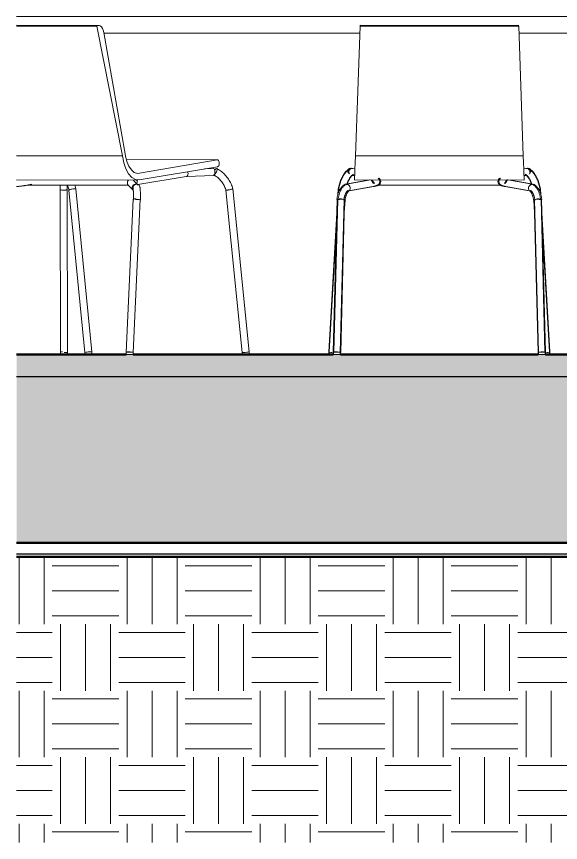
# Model space of a CAD drawing. Header units: inches. Extents: x 121 to 217, y 1396 to 1743.
# Drawn here: x 120.6 to 169.6, y 1396.2 to 1470.7 of the extents above; entities that cross this region are included whole.
import ezdxf

# ---------------------------------------------------------------- set-up
doc = ezdxf.new("R2010")
doc.units = ezdxf.units.IN
doc.header["$MEASUREMENT"] = 0
for name, color, linetype, lineweight in [('A-FLOR', 192, 'Continuous', 13), ('A-FLOR-MCUT', 51, 'Continuous', 25), ('A-FLOR-PATT', 8, 'Continuous', 50), ('C-BLDG-PADS', 91, 'Continuous', 13), ('C-TOPO', 7, 'Continuous', 13), ('I-FURN', 30, 'Continuous', 18)]:
    doc.layers.add(name, color=color, linetype=linetype, lineweight=lineweight)

# ---------------------------------------------------------------- blocks, each defined once
blk = doc.blocks.new('Round Dining1 - Round Dining-5172731-Wall Section K - 2')
at = {"layer": 'I-FURN'}
blk.add_line((200.899, 1469.949), (200.899, 1470.74), dxfattribs=at)
at = {"layer": 'I-FURN', "flags": 128}
for points in [[(120.564, 1470.74), (120.781, 1470.74), (122.911, 1470.74), (125.463, 1470.74), (128.408, 1470.74), (131.709, 1470.74), (135.329, 1470.74), (139.226, 1470.74), (143.354, 1470.74), (147.663, 1470.74), (152.104, 1470.74), (156.626, 1470.74), (161.173, 1470.74), (165.694, 1470.74), (170.136, 1470.74), (174.445, 1470.74), (178.572, 1470.74), (182.469, 1470.74), (186.09, 1470.74), (189.391, 1470.74), (192.335, 1470.74), (194.887, 1470.74), (197.018, 1470.74), (198.701, 1470.74), (199.917, 1470.74), (200.653, 1470.74), (200.899, 1470.74)], [(151.533, 1469.24), (147.663, 1469.24), (143.354, 1469.24), (139.226, 1469.24), (135.329, 1469.24), (131.709, 1469.24), (128.444, 1469.24)], [(188.992, 1469.24), (186.09, 1469.24), (182.469, 1469.24), (178.572, 1469.24), (174.445, 1469.24), (170.136, 1469.24), (165.894, 1469.24)]]:
    blk.add_lwpolyline(points, dxfattribs=at)
blk = doc.blocks.new('Dining Chair Bombito - S-059-3800343-Wall Section K - 2')
at = {"layer": 'I-FURN'}
for p, q in [((125.294, 1455.085), (126.722, 1440.43)), ((127.349, 1440.491), (125.916, 1455.196)), ((127.354, 1440.491), (125.92, 1455.196)), ((126.719, 1440.478), (126.719, 1440.24)), ((126.738, 1440.491), (126.738, 1440.24)), ((127.029, 1440.491), (127.053, 1440.491)), ((127.053, 1440.491), (127.076, 1440.491)), ((127.079, 1440.491), (127.368, 1440.491)), ((127.368, 1440.24), (127.368, 1440.491))]:
    blk.add_line(p, q, dxfattribs=at)
at = {"layer": 'I-FURN', "flags": 128}
for points in [[(125.129, 1455.536), (125.141, 1455.51), (125.178, 1455.425), (125.213, 1455.337), (125.244, 1455.248), (125.273, 1455.158), (125.294, 1455.084)], [(125.916, 1455.196), (125.886, 1455.309), (125.851, 1455.42), (125.813, 1455.529)], [(125.92, 1455.196), (125.889, 1455.309), (125.855, 1455.42), (125.817, 1455.529)]]:
    blk.add_lwpolyline(points, dxfattribs=at)
at = {"layer": 'I-FURN'}
for start_param, end_param in [(0.122424, 0.966206), (2.216819, 3.442173), (1.565598, 2.216819)]:
    blk.add_ellipse((127.035, 1440.46), major_axis=(0.313, 0.031), ratio=0.057163, start_param=start_param, end_param=end_param, dxfattribs=at)
for points in [[(125.415, 1455.137), (125.387, 1455.129), (125.337, 1455.114), (125.295, 1455.094), (125.292, 1455.084), (125.297, 1455.081)], [(125.918, 1455.199), (125.922, 1455.196), (125.924, 1455.192), (125.916, 1455.186)]]:
    blk.add_open_spline(points, degree=3, dxfattribs=at)
blk.add_open_spline([(125.916, 1455.196), (125.916, 1455.197), (125.913, 1455.202), (125.887, 1455.207), (125.819, 1455.206), (125.71, 1455.195), (125.561, 1455.171), (125.458, 1455.148), (125.415, 1455.137)], degree=3, knots=[0.2947318, 0.2947318, 0.2947318, 0.2947318, 0.3333333, 0.4444444, 0.5555556, 0.6666667, 0.8333333, 1, 1, 1, 1], dxfattribs=at)
blk = doc.blocks.new('Dining Chair Bombito - S-059-5170358-Wall Section K - 2')
at = {"layer": 'I-FURN'}
for p, q in [((138.346, 1457.025), (137.535, 1456.992)), ((135.871, 1456.293), (138.372, 1456.396)), ((138.718, 1456.211), (138.734, 1456.197)), ((130.636, 1455.536), (130.669, 1455.498)), ((131.702, 1455.352), (131.705, 1455.331)), ((139.442, 1455.138), (139.461, 1455.079)), ((139.461, 1455.079), (140.928, 1440.429)), ((141.555, 1440.492), (140.082, 1455.2))]:
    blk.add_line(p, q, dxfattribs=at)
at = {"layer": 'I-FURN', "flags": 128}
for points in [[(140.082, 1455.201), (140.047, 1455.315), (140.008, 1455.427), (139.965, 1455.538), (139.918, 1455.647), (139.866, 1455.754), (139.811, 1455.858), (139.752, 1455.96), (139.688, 1456.06), (139.622, 1456.157), (139.551, 1456.251), (139.477, 1456.342), (139.4, 1456.43), (139.319, 1456.514), (139.235, 1456.595), (139.148, 1456.672), (139.058, 1456.746), (138.966, 1456.816), (138.87, 1456.882), (138.773, 1456.943), (138.673, 1457.001), (138.642, 1457.017)], [(121.611, 1455.534), (121.572, 1455.527), (121.531, 1455.52), (121.488, 1455.513), (121.442, 1455.505), (121.395, 1455.498), (121.346, 1455.49), (121.295, 1455.483), (121.243, 1455.475), (121.188, 1455.467), (121.132, 1455.46), (121.075, 1455.452), (121.015, 1455.444), (120.955, 1455.437), (120.893, 1455.429), (120.83, 1455.421), (120.766, 1455.414), (120.715, 1455.408)], [(124.515, 1455.536), (124.515, 1455.519), (124.511, 1455.42), (124.509, 1455.319), (124.507, 1455.216), (124.505, 1455.143)], [(139.186, 1455.677), (139.198, 1455.658), (139.246, 1455.578), (139.291, 1455.495), (139.333, 1455.411)]]:
    blk.add_lwpolyline(points, dxfattribs=at)
at = {"layer": 'I-FURN'}
for centre, major_axis, ratio, start_param, end_param in [((138.359, 1456.711), (-0.013, 0.315), 0.292832, 6.168847, 6.283185), ((138.494, 1456.739), (0.148, 0.278), 0.328869, 0, 0.158323), ((138.359, 1456.711), (-0.013, 0.315), 0.292832, 3.027254, 3.289054), ((124.856, 1440.46), (0.315, 0.001), 0.112374, 0, 0.093328), ((141.241, 1440.46), (0.313, 0.031), 0.052271, 3.141593, 3.245585)]:
    blk.add_ellipse(centre, major_axis=major_axis, ratio=ratio, start_param=start_param, end_param=end_param, dxfattribs=at)
for points in [[(124.505, 1455.143), (124.505, 1455.141), (124.506, 1455.139), (124.507, 1455.137)], [(125.135, 1455.138), (125.135, 1455.14), (125.135, 1455.143), (125.134, 1455.145)], [(139.464, 1455.085), (139.459, 1455.08), (139.46, 1455.077), (139.467, 1455.075)], [(140.078, 1455.195), (140.084, 1455.2), (140.083, 1455.203), (140.076, 1455.204)]]:
    blk.add_open_spline(points, degree=3, dxfattribs=at)
blk = doc.blocks.new('Dining Chair Bombito - S-059-V1-Wall Section K - 2')
at = {"layer": 'I-FURN'}
for p, q in [((165.871, 1469.863), (151.557, 1469.881)), ((151.557, 1469.881), (151.557, 1469.863)), ((165.868, 1469.936), (151.56, 1469.953)), ((166.288, 1458.162), (165.871, 1469.863)), ((166.288, 1458.162), (156.601, 1458.174)), ((151.098, 1457.007), (150.807, 1457.025)), ((166.54, 1457.025), (166.33, 1457.012)), ((150.769, 1456.396), (151.076, 1456.378)), ((153.292, 1456.026), (153.206, 1456.154)), ((164.14, 1456.152), (164.055, 1456.026)), ((166.358, 1456.383), (166.577, 1456.396)), ((152.441, 1456), (150.249, 1455.614)), ((150.359, 1454.994), (152.725, 1455.41)), ((151.063, 1456.007), (166.365, 1455.989)), ((152.552, 1455.996), (152.769, 1455.675)), ((153.208, 1455.536), (164.22, 1455.536)), ((164.578, 1455.675), (164.795, 1455.997)), ((164.621, 1455.41), (166.988, 1454.994)), ((167.097, 1455.614), (164.905, 1456)), ((149.631, 1455.177), (149.611, 1454.835)), ((167.865, 1454.666), (167.836, 1455.177)), ((149.541, 1454.219), (149.183, 1440.448)), ((149.813, 1440.431), (150.171, 1454.203)), ((150.141, 1453.076), (150.203, 1454.15)), ((167.298, 1454.233), (167.657, 1440.431)), ((168.286, 1440.448), (167.928, 1454.249)), ((168.682, 1440.478), (167.959, 1453.041)), ((149.437, 1451.808), (148.787, 1440.478)), ((148.775, 1440.487), (148.775, 1440.24)), ((149.09, 1440.487), (149.095, 1440.487)), ((149.168, 1440.459), (149.168, 1440.24)), ((149.326, 1440.459), (149.734, 1440.459)), ((149.798, 1440.24), (149.326, 1440.24)), ((149.798, 1440.24), (149.798, 1440.459)), ((167.654, 1440.459), (167.654, 1440.24)), ((168.103, 1440.459), (168.284, 1440.459)), ((168.284, 1440.24), (168.103, 1440.24)), ((168.284, 1440.24), (168.284, 1440.459)), ((168.681, 1440.24), (168.681, 1440.491))]:
    blk.add_line(p, q, dxfattribs=at)
at = {"layer": 'I-FURN', "flags": 128}
for points in [[(151.557, 1469.881), (151.56, 1469.941), (151.56, 1469.95)], [(166.365, 1455.998), (166.364, 1456.023), (166.358, 1456.207), (166.346, 1456.538), (166.329, 1456.994), (166.31, 1457.548), (166.288, 1458.162)], [(150.6, 1457.017), (150.53, 1456.96), (150.462, 1456.898), (150.396, 1456.833), (150.333, 1456.764), (150.271, 1456.692), (150.213, 1456.616), (150.156, 1456.537), (150.102, 1456.455), (150.05, 1456.369), (150.001, 1456.281), (149.954, 1456.19), (149.91, 1456.097), (149.868, 1456.001), (149.829, 1455.903), (149.792, 1455.802), (149.758, 1455.7), (149.727, 1455.595), (149.698, 1455.489), (149.672, 1455.381), (149.648, 1455.272), (149.631, 1455.178)], [(166.908, 1456.982), (166.977, 1456.922), (167.044, 1456.859), (167.108, 1456.791)], [(150.986, 1456.519), (150.94, 1456.482), (150.895, 1456.441), (150.85, 1456.396), (150.805, 1456.348), (150.761, 1456.295), (150.718, 1456.24), (150.676, 1456.181), (150.635, 1456.118), (150.595, 1456.052), (150.556, 1455.983), (150.519, 1455.911), (150.483, 1455.836), (150.45, 1455.759), (150.417, 1455.678), (150.402, 1455.636)], [(166.507, 1456.496), (166.553, 1456.456), (166.598, 1456.413), (166.643, 1456.366), (166.688, 1456.315), (166.731, 1456.261), (166.774, 1456.203), (166.816, 1456.142), (166.856, 1456.077), (166.895, 1456.01), (166.933, 1455.939), (166.969, 1455.865), (167.004, 1455.788), (167.037, 1455.709), (167.067, 1455.629)], [(167.108, 1456.791), (167.171, 1456.72), (167.23, 1456.645), (167.288, 1456.567), (167.343, 1456.486), (167.396, 1456.402), (167.446, 1456.315), (167.494, 1456.225), (167.539, 1456.133), (167.582, 1456.038), (167.622, 1455.94), (167.66, 1455.841), (167.695, 1455.739), (167.728, 1455.635), (167.758, 1455.53), (167.785, 1455.422), (167.809, 1455.314), (167.831, 1455.203), (167.836, 1455.178)], [(150.241, 1455.567), (150.196, 1455.535), (150.153, 1455.5), (150.112, 1455.464), (150.072, 1455.425), (150.034, 1455.384), (149.998, 1455.342), (149.963, 1455.297), (149.93, 1455.251), (149.898, 1455.203), (149.868, 1455.154), (149.839, 1455.103), (149.812, 1455.051), (149.786, 1454.998), (149.762, 1454.943), (149.739, 1454.887), (149.717, 1454.83), (149.697, 1454.772), (149.679, 1454.713), (149.662, 1454.653), (149.646, 1454.592), (149.632, 1454.53), (149.619, 1454.468), (149.608, 1454.405), (149.599, 1454.341), (149.59, 1454.277), (149.584, 1454.217)], [(153.347, 1455.859), (153.328, 1455.73), (153.28, 1455.641), (153.231, 1455.587), (153.188, 1455.553), (153.15, 1455.531), (153.116, 1455.514), (153.083, 1455.5), (153.051, 1455.488), (153.019, 1455.477), (152.985, 1455.467), (152.951, 1455.458), (152.914, 1455.449), (152.876, 1455.44), (152.837, 1455.432), (152.795, 1455.423), (152.752, 1455.415), (152.725, 1455.41)], [(153.347, 1455.859), (153.315, 1455.984), (153.307, 1456.001)], [(163.999, 1455.859), (164.031, 1455.984), (164.04, 1456.001)], [(163.999, 1455.859), (164.018, 1455.73), (164.066, 1455.641), (164.116, 1455.587), (164.159, 1455.553), (164.197, 1455.531), (164.231, 1455.514), (164.263, 1455.5), (164.295, 1455.488), (164.328, 1455.477), (164.361, 1455.467), (164.396, 1455.458), (164.432, 1455.449), (164.47, 1455.44), (164.51, 1455.432), (164.551, 1455.423), (164.595, 1455.415), (164.621, 1455.41)], [(167.303, 1455.567), (167.347, 1455.535), (167.39, 1455.5), (167.431, 1455.464), (167.471, 1455.425), (167.509, 1455.384), (167.545, 1455.342), (167.58, 1455.297), (167.614, 1455.251), (167.645, 1455.203), (167.676, 1455.154), (167.704, 1455.103), (167.732, 1455.051), (167.757, 1454.998), (167.782, 1454.943), (167.805, 1454.887), (167.826, 1454.83), (167.846, 1454.772), (167.865, 1454.713), (167.882, 1454.653), (167.897, 1454.592), (167.911, 1454.53), (167.924, 1454.468), (167.935, 1454.405), (167.945, 1454.341), (167.953, 1454.277), (167.959, 1454.217)], [(150.594, 1455.045), (150.577, 1455.033), (150.56, 1455.019), (150.542, 1455.003), (150.523, 1454.985), (150.504, 1454.965), (150.485, 1454.943), (150.466, 1454.918), (150.447, 1454.892), (150.429, 1454.864), (150.41, 1454.834), (150.392, 1454.802), (150.375, 1454.768), (150.357, 1454.733), (150.341, 1454.696), (150.325, 1454.657), (150.31, 1454.617), (150.296, 1454.576), (150.282, 1454.533), (150.27, 1454.489), (150.258, 1454.444), (150.248, 1454.397), (150.238, 1454.35), (150.23, 1454.302), (150.222, 1454.254), (150.216, 1454.205), (150.211, 1454.158)], [(166.949, 1455.045), (166.966, 1455.033), (166.984, 1455.019), (167.002, 1455.003), (167.02, 1454.985), (167.039, 1454.965), (167.058, 1454.943), (167.077, 1454.918), (167.096, 1454.892), (167.115, 1454.864), (167.133, 1454.834), (167.151, 1454.802), (167.169, 1454.768), (167.186, 1454.733), (167.202, 1454.696), (167.218, 1454.657), (167.233, 1454.617), (167.248, 1454.576), (167.261, 1454.533), (167.273, 1454.489), (167.285, 1454.444), (167.296, 1454.397), (167.305, 1454.35), (167.314, 1454.302), (167.321, 1454.254), (167.327, 1454.205), (167.332, 1454.158)]]:
    blk.add_lwpolyline(points, dxfattribs=at)
at = {"layer": 'I-FURN'}
for centre, major_axis, ratio, start_param, end_param in [((150.793, 1456.768), (-0.193, 0.249), 0.72766, 5.31145, 7.354729), ((150.788, 1456.711), (0.019, 0.314), 0.751366, 6.16857, 7.739366), ((166.558, 1456.711), (-0.019, 0.314), 0.751366, 6.07945, 6.397801), ((166.708, 1456.739), (0.2, 0.243), 0.718344, 0, 0.336546), ((166.708, 1456.739), (0.2, 0.243), 0.718344, 5.232754, 6.279951), ((150.793, 1456.768), (-0.193, 0.249), 0.72766, 1.071544, 1.405144), ((150.788, 1456.711), (0.019, 0.314), 0.751366, 1.937145, 1.97978), ((166.708, 1456.739), (0.2, 0.243), 0.718344, 4.374311, 5.232754), ((150.304, 1455.304), (-0.055, 0.31), 0.784125, 0.11962, 0.232846), ((150.304, 1455.304), (-0.055, 0.31), 0.784125, 5.760655, 6.38841), ((150.418, 1455.306), (-0.177, 0.261), 0.763027, 4.234587, 5.723783), ((167.043, 1455.304), (0.055, 0.31), 0.784125, 0.091115, 0.941973), ((167.126, 1455.306), (0.177, 0.261), 0.763027, 6.237389, 7.284586), ((150.418, 1455.306), (-0.177, 0.261), 0.763027, 3.449189, 4.234587), ((149.856, 1454.211), (-0.315, 0.008), 0.129022, 4.042676, 5.251696), ((149.898, 1454.187), (-0.314, 0.029), 0.132081, 3.759158, 4.207435), ((149.898, 1454.187), (-0.314, 0.029), 0.132081, 2.638814, 3.759158), ((167.613, 1454.241), (0.315, 0.008), 0.129022, 1.74923, 1.82334), ((167.613, 1454.241), (0.315, 0.008), 0.129022, 1.123089, 1.744233), ((167.646, 1454.187), (0.314, 0.029), 0.132081, 5.841136, 7.577081), ((149.498, 1440.439), (-0.315, 0.008), 0.129022, 3.353829, 5.971823), ((149.498, 1440.439), (-0.315, 0.008), 0.129022, 2.83023, 3.353829), ((167.971, 1440.439), (0.315, 0.008), 0.129022, 0.049563, 1.137999), ((168.367, 1440.46), (0.314, 0.018), 0.096779, 4.737169, 5.631595), ((168.367, 1440.46), (0.314, 0.018), 0.096779, 5.631595, 6.283185)]:
    blk.add_ellipse(centre, major_axis=major_axis, ratio=ratio, start_param=start_param, end_param=end_param, dxfattribs=at)
blk.add_open_spline([(167.774, 1455.137), (167.752, 1455.129), (167.725, 1455.121), (167.694, 1455.114)], degree=3, dxfattribs=at)
blk.add_open_spline([(167.835, 1455.18), (167.836, 1455.177), (167.834, 1455.164), (167.806, 1455.148), (167.774, 1455.137)], degree=3, knots=[0.7777778, 0.7777778, 0.7777778, 0.7777778, 0.8333333, 1, 1, 1, 1], dxfattribs=at)
blk = doc.blocks.new('Dining Chair Bombito - S-059-V2-Wall Section K - 2')
at = {"layer": 'I-FURN'}
for p, q in [((127.977, 1469.936), (120.574, 1469.946)), ((127.797, 1469.863), (120.574, 1469.874)), ((130.13, 1458.162), (127.797, 1469.863)), ((128.436, 1469.299), (130.396, 1458.162)), ((130.13, 1458.162), (120.574, 1458.176)), ((138.682, 1457.819), (130.479, 1457.831)), ((138.682, 1457.819), (130.479, 1457.831)), ((131.474, 1456.575), (138.682, 1457.819)), ((138.701, 1457.188), (131.622, 1455.998)), ((138.346, 1457.025), (137.535, 1456.992)), ((131.498, 1455.582), (135.885, 1456.294)), ((135.871, 1456.293), (138.372, 1456.396)), ((120.574, 1456.004), (131.506, 1455.989)), ((120.574, 1455.391), (120.715, 1455.408)), ((121.513, 1455.536), (130.64, 1455.536)), ((121.649, 1455.542), (121.959, 1455.603)), ((130.669, 1455.498), (131.086, 1455.081)), ((131.531, 1455.526), (131.114, 1455.943)), ((124.505, 1455.143), (124.542, 1440.459)), ((125.171, 1440.461), (125.135, 1455.139)), ((139.461, 1455.079), (140.928, 1440.429)), ((141.555, 1440.492), (140.082, 1455.2)), ((131.101, 1454.256), (130.462, 1440.454)), ((131.091, 1440.425), (131.73, 1454.227)), ((124.528, 1440.487), (124.528, 1440.24)), ((124.528, 1440.487), (124.709, 1440.487)), ((125.158, 1440.24), (125.158, 1440.487)), ((130.448, 1440.459), (130.448, 1440.24)), ((130.448, 1440.459), (131.031, 1440.459)), ((131.031, 1440.24), (130.448, 1440.24)), ((131.078, 1440.24), (131.031, 1440.24)), ((131.078, 1440.24), (131.078, 1440.459)), ((140.935, 1440.491), (140.935, 1440.24)), ((141.505, 1440.491), (141.518, 1440.491)), ((141.529, 1440.491), (141.565, 1440.491)), ((141.565, 1440.24), (141.565, 1440.491))]:
    blk.add_line(p, q, dxfattribs=at)
at = {"layer": 'I-FURN', "flags": 128}
for points in [[(128.436, 1469.299), (128.388, 1469.495), (128.316, 1469.665), (128.226, 1469.8), (128.123, 1469.891), (128.013, 1469.933), (127.902, 1469.924), (127.797, 1469.863)], [(131.622, 1455.998), (131.287, 1456.023), (130.961, 1456.207), (130.665, 1456.538), (130.418, 1456.994), (130.236, 1457.548), (130.13, 1458.162)], [(131.474, 1456.575), (131.194, 1456.674), (130.931, 1456.899), (130.701, 1457.237), (130.519, 1457.667), (130.396, 1458.162)], [(138.701, 1457.188), (138.74, 1457.197), (138.777, 1457.224), (138.809, 1457.267), (138.833, 1457.324), (138.85, 1457.391), (138.857, 1457.465), (138.855, 1457.541), (138.843, 1457.615), (138.822, 1457.683), (138.794, 1457.74), (138.76, 1457.783), (138.722, 1457.81), (138.682, 1457.819)], [(140.082, 1455.201), (140.047, 1455.315), (140.008, 1455.427), (139.965, 1455.538), (139.918, 1455.647), (139.866, 1455.754), (139.811, 1455.858), (139.752, 1455.96), (139.688, 1456.06), (139.622, 1456.157), (139.551, 1456.251), (139.477, 1456.342), (139.4, 1456.43), (139.319, 1456.514), (139.235, 1456.595), (139.148, 1456.672), (139.058, 1456.746), (138.966, 1456.816), (138.87, 1456.882), (138.773, 1456.943), (138.673, 1457.001), (138.642, 1457.017)], [(138.347, 1456.461), (138.424, 1456.418), (138.5, 1456.371), (138.575, 1456.321), (138.647, 1456.268), (138.718, 1456.211), (138.787, 1456.152), (138.853, 1456.089), (138.917, 1456.024), (138.978, 1455.956), (139.037, 1455.885), (139.094, 1455.812), (139.147, 1455.736), (139.198, 1455.658), (139.246, 1455.578), (139.291, 1455.495), (139.333, 1455.411), (139.371, 1455.325), (139.407, 1455.237), (139.439, 1455.147), (139.461, 1455.079)], [(121.648, 1455.541), (121.611, 1455.534), (121.572, 1455.527), (121.531, 1455.52), (121.488, 1455.513), (121.442, 1455.505), (121.395, 1455.498), (121.346, 1455.49), (121.295, 1455.483), (121.243, 1455.475), (121.188, 1455.467), (121.132, 1455.46), (121.075, 1455.452), (121.015, 1455.444), (120.955, 1455.437), (120.893, 1455.429), (120.83, 1455.421), (120.766, 1455.414), (120.715, 1455.408)], [(124.515, 1455.536), (124.515, 1455.519), (124.511, 1455.42), (124.509, 1455.319), (124.507, 1455.216), (124.505, 1455.143)], [(125.144, 1455.498), (125.141, 1455.402), (125.139, 1455.304), (125.136, 1455.204), (125.135, 1455.138)], [(130.566, 1455.738), (130.586, 1455.854), (130.632, 1455.94), (130.681, 1455.995)], [(130.566, 1455.738), (130.588, 1455.622), (130.635, 1455.537), (130.669, 1455.498)], [(131.079, 1455.26), (131.081, 1455.243), (131.084, 1455.222), (131.086, 1455.199), (131.089, 1455.174), (131.092, 1455.146), (131.094, 1455.116), (131.097, 1455.084), (131.099, 1455.05), (131.102, 1455.014), (131.104, 1454.975), (131.106, 1454.936), (131.108, 1454.894), (131.11, 1454.851), (131.112, 1454.806), (131.114, 1454.76), (131.116, 1454.712), (131.118, 1454.663), (131.119, 1454.613), (131.121, 1454.562), (131.122, 1454.51), (131.123, 1454.457), (131.125, 1454.403), (131.126, 1454.348), (131.126, 1454.293), (131.127, 1454.237), (131.128, 1454.184)], [(131.702, 1455.352), (131.706, 1455.325), (131.709, 1455.297), (131.713, 1455.267), (131.716, 1455.236), (131.719, 1455.203), (131.722, 1455.168), (131.725, 1455.132), (131.728, 1455.094), (131.73, 1455.054), (131.733, 1455.013), (131.735, 1454.97), (131.737, 1454.926), (131.74, 1454.88), (131.742, 1454.833), (131.744, 1454.785), (131.746, 1454.735), (131.747, 1454.684), (131.749, 1454.632), (131.751, 1454.579), (131.752, 1454.525), (131.753, 1454.471), (131.754, 1454.415), (131.755, 1454.359), (131.756, 1454.302), (131.757, 1454.244), (131.758, 1454.19)]]:
    blk.add_lwpolyline(points, dxfattribs=at)
at = {"layer": 'I-FURN'}
for centre, major_axis, ratio, start_param, end_param in [((138.359, 1456.711), (-0.013, 0.315), 0.292832, 4.598051, 6.283185), ((138.494, 1456.739), (0.148, 0.278), 0.328869, 4.870712, 7.635129), ((138.359, 1456.711), (-0.013, 0.315), 0.292832, 3.027254, 3.643984), ((138.494, 1456.739), (0.148, 0.278), 0.328869, 3.561715, 4.870712), ((138.359, 1456.711), (-0.013, 0.315), 0.292832, 4.011238, 4.598051), ((131.308, 1455.304), (0.223, 0.223), 0.988343, 0.448016, 2.369614), ((131.39, 1455.306), (0.312, 0.046), 0.93025, 6.125183, 9.266776), ((131.187, 1455.85), (-0.052, 0.311), 0.818112, 3.910079, 3.997905), ((131.187, 1455.85), (-0.052, 0.311), 0.818112, 4.783344, 5.045132), ((131.187, 1455.85), (-0.052, 0.311), 0.818112, 3.997935, 4.259716), ((131.187, 1455.85), (-0.052, 0.311), 0.818112, 4.521534, 4.783333), ((131.187, 1455.85), (-0.052, 0.311), 0.818112, 4.259734, 4.52153), ((131.308, 1455.304), (0.223, 0.223), 0.988343, 2.369614, 3.155012), ((131.39, 1455.306), (0.312, 0.046), 0.93025, 2.983591, 3.192837), ((131.416, 1454.241), (-0.315, 0.015), 0.123286, 4.854685, 6.367287), ((131.443, 1454.187), (0.315, 0.003), 0.161027, 6.224654, 8.294257), ((131.443, 1454.187), (0.315, 0.003), 0.161027, 5.85273, 6.224654), ((124.856, 1440.46), (0.315, 0.001), 0.112374, 4.730518, 4.890927), ((124.856, 1440.46), (0.315, 0.001), 0.112374, 4.900844, 6.376513), ((130.776, 1440.439), (-0.315, 0.015), 0.123286, 4.017049, 6.105488), ((130.776, 1440.439), (-0.315, 0.015), 0.123286, 3.487494, 3.829216), ((130.776, 1440.439), (-0.315, 0.015), 0.123286, 2.923916, 3.487494), ((141.241, 1440.46), (0.313, 0.031), 0.052271, 3.141593, 5.078181), ((141.241, 1440.46), (0.313, 0.031), 0.052271, 5.078181, 5.729402)]:
    blk.add_ellipse(centre, major_axis=major_axis, ratio=ratio, start_param=start_param, end_param=end_param, dxfattribs=at)
for points, knots in [([(135.885, 1456.294), (135.89, 1456.295), (135.911, 1456.3), (135.947, 1456.318), (135.988, 1456.363), (136.019, 1456.424), (136.038, 1456.498), (136.042, 1456.552), (136.042, 1456.579)], [0.5598632, 0.5598632, 0.5598632, 0.5598632, 0.5833333, 0.6666667, 0.75, 0.8333333, 0.9166667, 1, 1, 1, 1]), ([(140.076, 1455.204), (140.083, 1455.203), (140.085, 1455.195), (140.025, 1455.171), (139.935, 1455.148), (139.885, 1455.137)], [0.5555556, 0.5555556, 0.5555556, 0.5555556, 0.6666667, 0.8333333, 1, 1, 1, 1])]:
    blk.add_open_spline(points, degree=3, knots=knots, dxfattribs=at)
for points in [[(136.042, 1456.579), (136.041, 1456.633), (136.032, 1456.687), (136.015, 1456.736)], [(124.507, 1455.137), (124.506, 1455.139), (124.505, 1455.141), (124.505, 1455.143)], [(125.134, 1455.145), (125.137, 1455.137), (125.131, 1455.122), (125.085, 1455.1), (125.007, 1455.084), (124.906, 1455.074), (124.794, 1455.072), (124.686, 1455.079), (124.594, 1455.094), (124.53, 1455.114), (124.51, 1455.129), (124.507, 1455.137)], [(139.885, 1455.137), (139.851, 1455.129), (139.78, 1455.114), (139.671, 1455.094), (139.574, 1455.079), (139.501, 1455.072), (139.461, 1455.074), (139.459, 1455.08), (139.464, 1455.085)]]:
    blk.add_open_spline(points, degree=3, dxfattribs=at)
blk = doc.blocks.new('Dining Chair Bombito - S-059-V4-Wall Section K - 2')
at = {"layer": 'I-FURN'}
for p, q in [((151.558, 1469.863), (151.14, 1458.162)), ((165.871, 1469.881), (151.558, 1469.863)), ((165.868, 1469.953), (151.56, 1469.936)), ((165.871, 1469.863), (165.871, 1469.881)), ((159.603, 1458.172), (151.14, 1458.162)), ((151.099, 1457.012), (150.889, 1457.025)), ((166.621, 1457.025), (166.33, 1457.007)), ((150.851, 1456.396), (151.076, 1456.383)), ((153.373, 1456.026), (153.287, 1456.154)), ((164.221, 1456.152), (164.136, 1456.026)), ((166.358, 1456.378), (166.659, 1456.396)), ((166.359, 1456.2), (166.358, 1456.225)), ((152.523, 1456), (150.331, 1455.614)), ((150.44, 1454.994), (152.807, 1455.41)), ((151.063, 1455.989), (166.365, 1456.007)), ((152.639, 1455.989), (152.85, 1455.675)), ((153.208, 1455.536), (164.22, 1455.536)), ((164.659, 1455.675), (164.876, 1455.996)), ((164.703, 1455.41), (167.07, 1454.994)), ((167.179, 1455.614), (164.987, 1456)), ((149.592, 1455.177), (149.563, 1454.666)), ((167.817, 1454.835), (167.798, 1455.177)), ((149.5, 1454.249), (149.142, 1440.448)), ((149.772, 1440.431), (150.13, 1454.233)), ((167.226, 1454.15), (167.287, 1453.076)), ((167.257, 1454.203), (167.615, 1440.431)), ((168.245, 1440.448), (167.887, 1454.219)), ((149.469, 1453.041), (148.747, 1440.478)), ((168.641, 1440.478), (167.991, 1451.808)), ((148.747, 1440.491), (148.747, 1440.24)), ((149.144, 1440.459), (149.144, 1440.24)), ((149.144, 1440.459), (149.325, 1440.459)), ((149.325, 1440.24), (149.144, 1440.24)), ((149.774, 1440.24), (149.774, 1440.459)), ((167.63, 1440.459), (167.63, 1440.24)), ((168.102, 1440.24), (167.63, 1440.24)), ((167.694, 1440.459), (168.102, 1440.459)), ((168.26, 1440.24), (168.26, 1440.459)), ((168.654, 1440.24), (168.654, 1440.487))]:
    blk.add_line(p, q, dxfattribs=at)
at = {"layer": 'I-FURN', "flags": 128}
for points in [[(165.868, 1469.95), (165.869, 1469.941), (165.871, 1469.881)], [(151.14, 1458.162), (151.118, 1457.548), (151.099, 1456.994), (151.082, 1456.538), (151.071, 1456.207), (151.064, 1456.023), (151.063, 1455.998)], [(150.52, 1456.982), (150.451, 1456.922), (150.384, 1456.859), (150.32, 1456.791), (150.258, 1456.72), (150.198, 1456.645), (150.14, 1456.567), (150.085, 1456.486), (150.032, 1456.402), (149.982, 1456.315), (149.934, 1456.225), (149.889, 1456.133), (149.846, 1456.038), (149.806, 1455.94), (149.768, 1455.841), (149.733, 1455.739), (149.7, 1455.635), (149.67, 1455.53), (149.643, 1455.422), (149.619, 1455.314), (149.597, 1455.203), (149.592, 1455.178)], [(166.828, 1457.017), (166.898, 1456.96), (166.966, 1456.898), (167.032, 1456.833), (167.096, 1456.764), (167.157, 1456.692), (167.216, 1456.616), (167.272, 1456.537), (167.326, 1456.455), (167.378, 1456.369), (167.427, 1456.281), (167.474, 1456.19), (167.518, 1456.097), (167.56, 1456.001), (167.599, 1455.903), (167.636, 1455.802), (167.67, 1455.7), (167.701, 1455.595), (167.73, 1455.489), (167.756, 1455.381), (167.78, 1455.272), (167.797, 1455.178)], [(150.921, 1456.496), (150.875, 1456.456), (150.83, 1456.413), (150.785, 1456.366), (150.74, 1456.315), (150.697, 1456.261), (150.654, 1456.203), (150.613, 1456.142), (150.572, 1456.077), (150.533, 1456.01), (150.495, 1455.939), (150.459, 1455.865), (150.424, 1455.788), (150.391, 1455.709), (150.361, 1455.629)], [(166.442, 1456.519), (166.488, 1456.482), (166.533, 1456.441), (166.579, 1456.396), (166.623, 1456.348), (166.667, 1456.295), (166.71, 1456.24), (166.752, 1456.181), (166.794, 1456.118), (166.833, 1456.052), (166.872, 1455.983), (166.909, 1455.911), (166.945, 1455.836), (166.979, 1455.759), (167.011, 1455.678), (167.026, 1455.636)], [(150.125, 1455.567), (150.081, 1455.535), (150.038, 1455.5), (149.997, 1455.464), (149.957, 1455.425), (149.919, 1455.384), (149.883, 1455.342), (149.848, 1455.297), (149.815, 1455.251), (149.783, 1455.203), (149.753, 1455.154), (149.724, 1455.103), (149.697, 1455.051), (149.671, 1454.998), (149.646, 1454.943), (149.624, 1454.887), (149.602, 1454.83), (149.582, 1454.772), (149.564, 1454.713), (149.547, 1454.653), (149.531, 1454.592), (149.517, 1454.53), (149.504, 1454.468), (149.493, 1454.405), (149.483, 1454.341), (149.475, 1454.277), (149.469, 1454.217)], [(153.429, 1455.859), (153.41, 1455.73), (153.362, 1455.641), (153.312, 1455.587), (153.269, 1455.553), (153.232, 1455.531), (153.197, 1455.514), (153.165, 1455.5), (153.133, 1455.488), (153.1, 1455.477), (153.067, 1455.467), (153.032, 1455.458), (152.996, 1455.449), (152.958, 1455.44), (152.918, 1455.432), (152.877, 1455.423), (152.833, 1455.415), (152.807, 1455.41)], [(153.429, 1455.859), (153.397, 1455.984), (153.388, 1456.001)], [(164.081, 1455.859), (164.113, 1455.984), (164.121, 1456.001)], [(164.081, 1455.859), (164.1, 1455.73), (164.148, 1455.641), (164.197, 1455.587), (164.241, 1455.553), (164.278, 1455.531), (164.312, 1455.514), (164.345, 1455.5), (164.377, 1455.488), (164.41, 1455.477), (164.443, 1455.467), (164.478, 1455.458), (164.514, 1455.449), (164.552, 1455.44), (164.591, 1455.432), (164.633, 1455.423), (164.676, 1455.415), (164.703, 1455.41)], [(167.187, 1455.567), (167.232, 1455.535), (167.275, 1455.5), (167.316, 1455.464), (167.356, 1455.425), (167.394, 1455.384), (167.43, 1455.342), (167.465, 1455.297), (167.498, 1455.251), (167.53, 1455.203), (167.56, 1455.154), (167.589, 1455.103), (167.616, 1455.051), (167.642, 1454.998), (167.667, 1454.943), (167.689, 1454.887), (167.711, 1454.83), (167.731, 1454.772), (167.749, 1454.713), (167.766, 1454.653), (167.782, 1454.592), (167.796, 1454.53), (167.809, 1454.468), (167.82, 1454.405), (167.83, 1454.341), (167.838, 1454.277), (167.844, 1454.217)], [(150.479, 1455.045), (150.462, 1455.033), (150.444, 1455.019), (150.426, 1455.003), (150.408, 1454.985), (150.389, 1454.965), (150.37, 1454.943), (150.351, 1454.918), (150.332, 1454.892), (150.314, 1454.864), (150.295, 1454.834), (150.277, 1454.802), (150.259, 1454.768), (150.242, 1454.733), (150.226, 1454.696), (150.21, 1454.657), (150.195, 1454.617), (150.181, 1454.576), (150.167, 1454.533), (150.155, 1454.489), (150.143, 1454.444), (150.133, 1454.397), (150.123, 1454.35), (150.115, 1454.302), (150.107, 1454.254), (150.101, 1454.205), (150.096, 1454.158)], [(166.834, 1455.045), (166.851, 1455.033), (166.868, 1455.019), (166.887, 1455.003), (166.905, 1454.985), (166.924, 1454.965), (166.943, 1454.943), (166.962, 1454.918), (166.981, 1454.892), (166.999, 1454.864), (167.018, 1454.834), (167.036, 1454.802), (167.054, 1454.768), (167.071, 1454.733), (167.087, 1454.696), (167.103, 1454.657), (167.118, 1454.617), (167.132, 1454.576), (167.146, 1454.533), (167.158, 1454.489), (167.17, 1454.444), (167.18, 1454.397), (167.19, 1454.35), (167.198, 1454.302), (167.206, 1454.254), (167.212, 1454.205), (167.217, 1454.158)]]:
    blk.add_lwpolyline(points, dxfattribs=at)
at = {"layer": 'I-FURN'}
for centre, major_axis, ratio, start_param, end_param in [((150.721, 1456.739), (-0.2, 0.243), 0.718344, 0.003234, 1.050431), ((150.721, 1456.739), (-0.2, 0.243), 0.718344, 5.921822, 6.283185), ((150.87, 1456.711), (0.019, 0.314), 0.751366, 6.16857, 6.48692), ((166.635, 1456.768), (0.193, 0.249), 0.72766, 5.211642, 7.254921), ((166.64, 1456.711), (-0.019, 0.314), 0.751366, 4.827004, 6.397801), ((150.721, 1456.739), (-0.2, 0.243), 0.718344, 1.050431, 1.83583), ((166.635, 1456.768), (0.193, 0.249), 0.72766, 4.878041, 5.211642), ((166.64, 1456.711), (-0.019, 0.314), 0.751366, 4.303405, 4.34604), ((150.302, 1455.306), (-0.177, 0.261), 0.763027, 5.281784, 6.328982), ((150.386, 1455.304), (-0.055, 0.31), 0.784125, 5.341212, 6.19207), ((167.011, 1455.306), (0.177, 0.261), 0.763027, 0.559403, 2.048599), ((167.124, 1455.304), (0.055, 0.31), 0.784125, 6.050339, 6.805716), ((167.011, 1455.306), (0.177, 0.261), 0.763027, 2.048599, 2.833997), ((149.782, 1454.187), (-0.314, 0.029), 0.132081, 4.989289, 6.725235), ((149.815, 1454.241), (-0.315, 0.008), 0.129022, 4.459845, 5.160096), ((167.531, 1454.187), (0.314, 0.029), 0.132081, 2.524028, 3.644371), ((167.531, 1454.187), (0.314, 0.029), 0.132081, 2.07575, 2.524028), ((167.572, 1454.211), (0.315, 0.008), 0.129022, 1.031489, 2.240509), ((149.061, 1440.46), (-0.314, 0.018), 0.096779, 0, 0.65159), ((149.061, 1440.46), (-0.314, 0.018), 0.096779, 0.65159, 1.546016), ((149.457, 1440.439), (-0.315, 0.008), 0.129022, 5.145186, 5.971823), ((167.93, 1440.439), (0.315, 0.008), 0.129022, 2.929356, 3.452955), ((167.93, 1440.439), (0.315, 0.008), 0.129022, 0.311362, 2.929356)]:
    blk.add_ellipse(centre, major_axis=major_axis, ratio=ratio, start_param=start_param, end_param=end_param, dxfattribs=at)
for points in [[(149.655, 1455.137), (149.633, 1455.144), (149.6, 1455.16), (149.591, 1455.174), (149.593, 1455.18)], [(149.734, 1455.114), (149.703, 1455.121), (149.676, 1455.129), (149.655, 1455.137)]]:
    blk.add_open_spline(points, degree=3, dxfattribs=at)

msp = doc.modelspace()

# ---------------------------------------------------------------- hatches: boundary and pattern name
at = {"layer": 'A-FLOR-PATT', "lineweight": 13}
for points in [[(216.645, 1438.24), (216.645, 1440.24), (120.574, 1440.24), (120.574, 1438.24), (210.64, 1438.24)], [(120.574, 1423.24), (216.645, 1423.24), (216.645, 1438.24), (120.574, 1438.24), (120.574, 1430.63)]]:
    msp.add_hatch(color=256, dxfattribs=at).paths.add_polyline_path(points, flags=0)
at = {"layer": 'C-TOPO'}
h = msp.add_hatch(dxfattribs=at)
h.set_pattern_fill('FP_1', color=256, style=0, pattern_type=2)
h.set_pattern_definition([(0, (159.789, 1572.66), (6, 6), [6, -6]), (0, (159.789, 1574.91), (6, 6), [6, -6]), (0, (159.789, 1577.16), (6, 6), [6, -6]), (90, (160.539, 1577.91), (-6, 6), [6, -6]), (90, (162.789, 1577.91), (-6, 6), [6, -6]), (90, (165.039, 1577.91), (-6, 6), [6, -6])])
h.paths.add_polyline_path([(144.592, 1396.219), (216.645, 1396.219), (216.645, 1421.984), (120.574, 1421.984), (120.574, 1396.219)], flags=0)

# ---------------------------------------------------------------- linework, layer by layer
at = {"layer": 'A-FLOR', "lineweight": 50}
for p, q in [((130.448, 1440.24), (120.574, 1440.24)), ((149.144, 1440.24), (131.082, 1440.24)), ((167.63, 1440.24), (149.798, 1440.24)), ((186.35, 1440.24), (168.284, 1440.24)), ((120.574, 1423.24), (216.645, 1423.24))]:
    msp.add_line(p, q, dxfattribs=at)
at = {"layer": 'A-FLOR-MCUT'}
msp.add_line((216.645, 1438.24), (120.574, 1438.24), dxfattribs=at)
at = {"layer": 'C-BLDG-PADS', "lineweight": 25}
for p, q in [((216.645, 1422.24), (120.574, 1422.24)), ((120.574, 1421.99), (216.645, 1421.99))]:
    msp.add_line(p, q, dxfattribs=at)
at = {"layer": 'C-TOPO', "lineweight": 50}
msp.add_line((193.343, 1421.984), (120.574, 1421.984), dxfattribs=at)
at = {"layer": 'C-TOPO'}
msp.add_line((120.574, 1421.984), (193.343, 1421.984), dxfattribs=at)

# ---------------------------------------------------------------- block references
at = {"layer": 'I-FURN'}
for name in ['Round Dining1 - Round Dining-5172731-Wall Section K - 2', 'Dining Chair Bombito - S-059-V2-Wall Section K - 2', 'Dining Chair Bombito - S-059-V4-Wall Section K - 2', 'Dining Chair Bombito - S-059-V1-Wall Section K - 2', 'Dining Chair Bombito - S-059-5170358-Wall Section K - 2', 'Dining Chair Bombito - S-059-3800343-Wall Section K - 2']:
    msp.add_blockref(name, (0, 0), dxfattribs=at)

doc.saveas('drawing.dxf')
